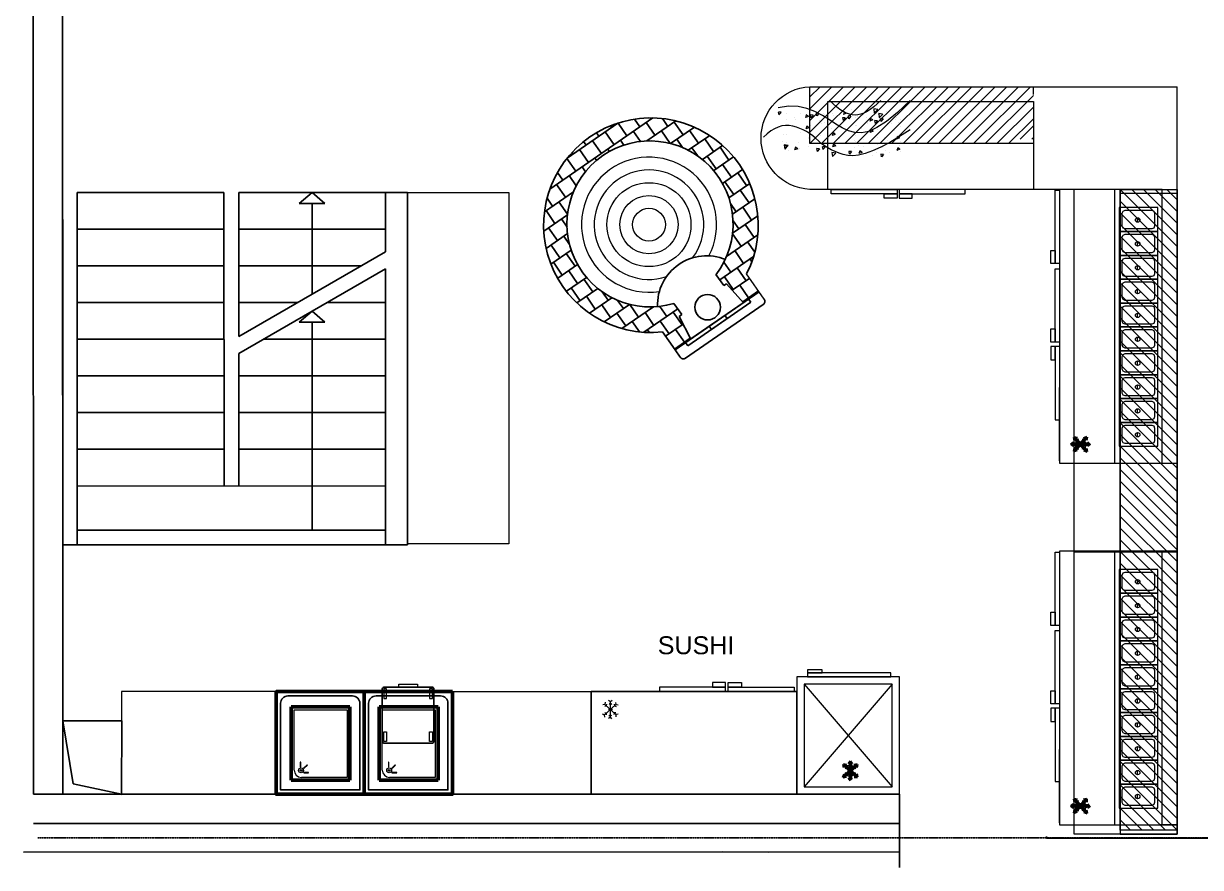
# Model space of a CAD drawing. Header units: inches. Extents: x 33469 to 138684, y -86444 to -29699.
# Drawn here: x 78645 to 79447, y -41974 to -41398 of the extents above; entities that cross this region are included whole.
import ezdxf

# ---------------------------------------------------------------- set-up
doc = ezdxf.new("R2010")
doc.units = ezdxf.units.IN
doc.header["$MEASUREMENT"] = 0
doc.linetypes.add('CENTER2', pattern=[0.7, 0.5, -0.1, 0, -0.1])
doc.linetypes.add('cta_plan_01$0$cta_plan_01$0$HIDDEN2', pattern=[4.7625, 3.175, -1.5875])
doc.layers.get('0').update_dxf_attribs({"lineweight": 9})
for name, color, linetype, lineweight in [('-DWG_ANA', 7, 'Continuous', 50), ('-DWG_DETAY1', 7, 'Continuous', 25), ('-DWG_DETAY2', 7, 'Continuous', 15), ('2d-yazı', 255, 'Continuous', 20), ('CİHAZ', 7, 'Continuous', 15), ('KAPı', 7, 'Continuous', 5), ('Layer2', 150, 'Continuous', 9), ('Layer4', 200, 'Continuous', 9), ('PLAN', 253, 'Continuous', 15)]:
    doc.layers.add(name, color=color, linetype=linetype, lineweight=lineweight)
for name, color, linetype in [('0-CSX-CXS', 14, 'CENTER2'), ('dg_tefris', 22, 'Continuous'), ('Kıtc-002 Çizgi', 7, 'Continuous'), ('±0.00 kotu planı_geometri$0$0-LNS-SLH', 12, 'Continuous'), ('±0.00 kotu planı_geometri$0$0-LNS-SLN', 6, 'Continuous'), ('±0.00 kotu planı_geometri$0$0-LNS-SPL', 13, 'Continuous'), ('±0.00 kotu planı_geometri$0$2-SPS-IBW', 5, 'Continuous'), ('±0.00 kotu planı_geometri$0$2-SPS-RCN', 2, 'Continuous'), ('±0.00 kotu planı_geometri$0$275L00f05$0$8-KBT-BEQ', 4, 'Continuous'), ('±0.00 kotu planı_geometri$0$275L00RS-B$0$8-kbt-keq', 4, 'Continuous')]:
    doc.layers.add(name, color=color, linetype=linetype)
doc.styles.add('ATALAY', font='arial.ttf')

# ---------------------------------------------------------------- blocks, each defined once
blk = doc.blocks.new('A$C636C5291')
at = {"layer": 'CİHAZ'}
for p, q in [((26.45, 16.26), (0, 16.26)), ((0, 16.26), (0, 0)), ((26.45, 16.26), (26.45, 16.26)), ((26.45, 0), (26.45, 16.26)), ((2.62, 13.64), (2.04, 12.28)), ((2.04, 12.28), (2.04, 4.08)), ((3.98, 14.22), (2.62, 13.64)), ((22.47, 14.22), (3.98, 14.22)), ((23.93, 13.64), (22.47, 14.22)), ((24.51, 12.28), (23.93, 13.64)), ((24.51, 4.08), (24.51, 12.28)), ((2.04, 4.08), (2.62, 2.62)), ((2.62, 2.62), (3.98, 2.04)), ((3.98, 2.04), (22.47, 2.04)), ((22.47, 2.04), (23.93, 2.62)), ((23.93, 2.62), (24.51, 4.08)), ((0, 0), (26.45, 0))]:
    blk.add_line(p, q, dxfattribs=at)
blk = doc.blocks.new('A$C47217463')
at = {"layer": 'CİHAZ'}
blk.add_lwpolyline([(3.01, 1.5), (0, 1.5)], dxfattribs=at)
blk.add_circle((1.5, 1.5), 1.5, dxfattribs=at)
blk = doc.blocks.new('12')
at = {"color": 5}
for p, q in [((510.23, -3054.27), (511.65, -3053.87)), ((511.65, -3053.87), (511.82, -3052.36)), ((519.24, -3060.83), (511.65, -3053.87)), ((511.71, -3060.75), (519.42, -3053.67)), ((512.89, -3055.01), (513.24, -3053.84)), ((514.44, -3052.91), (515.43, -3053.55)), ((514.6, -3051.08), (515.43, -3052.05)), ((515.43, -3052.05), (516.67, -3051.17)), ((515.43, -3052.05), (515.43, -3062.59)), ((515.43, -3053.55), (516.42, -3052.85)), ((518.03, -3053.66), (518.16, -3054.83)), ((519.24, -3052.21), (519.42, -3053.67)), ((519.42, -3053.67), (520.89, -3054.06)), ((511.71, -3060.75), (510.23, -3060.43)), ((512.75, -3059.8), (511.58, -3059.46)), ((511.96, -3062.21), (511.71, -3060.75)), ((511.72, -3055.11), (512.89, -3055.01)), ((512.86, -3060.98), (512.75, -3059.8)), ((515.43, -3060.79), (514.41, -3061.44)), ((516.39, -3061.48), (515.43, -3060.79)), ((518.16, -3059.84), (517.99, -3061.05)), ((518.16, -3054.83), (519.33, -3055.16)), ((519.31, -3059.56), (518.16, -3059.84)), ((519.01, -3062.29), (519.24, -3060.83)), ((519.24, -3060.83), (520.72, -3060.49)), ((514.19, -3063.39), (515.43, -3062.59)), ((515.43, -3062.59), (516.67, -3063.47))]:
    blk.add_line(p, q, dxfattribs=at)
blk.add_circle((515.43, -3057.34), 0.879, dxfattribs=at)
blk = doc.blocks.new('911')
at = {"layer": 'CİHAZ', "color": 152}
for p, q in [((10160.71, 3349.7), (9974.21, 3349.7)), ((9974.21, 3349.7), (9974.21, 3279.7)), ((10160.71, 3279.7), (10160.71, 3349.7)), ((9974.21, 3279.7), (10160.71, 3279.7)), ((9974.77, 3276.7), (9974.77, 3279.7)), ((10002.75, 3279.7), (10052.75, 3279.7)), ((10024.77, 3279.7), (10024.77, 3276.7)), ((10028.27, 3276.7), (10028.27, 3279.7)), ((10056.25, 3279.7), (10106.25, 3279.7)), ((10078.27, 3279.7), (10078.27, 3276.7)), ((10081.27, 3279.7), (10081.27, 3276.7)), ((10159.25, 3279.7), (10109.25, 3279.7)), ((10131.27, 3276.7), (10131.27, 3279.7)), ((10024.77, 3276.7), (9974.77, 3276.7)), ((10015.77, 3276.7), (10024.77, 3276.7)), ((10015.77, 3273.7), (10015.77, 3276.7)), ((10024.77, 3273.7), (10015.77, 3273.7)), ((10024.77, 3276.7), (10024.77, 3273.7)), ((10078.27, 3276.7), (10028.27, 3276.7)), ((10069.27, 3276.7), (10078.27, 3276.7)), ((10069.27, 3273.7), (10069.27, 3276.7)), ((10078.27, 3273.7), (10069.27, 3273.7)), ((10078.27, 3276.7), (10078.27, 3273.7)), ((10081.27, 3276.7), (10131.27, 3276.7)), ((10090.27, 3276.7), (10081.27, 3276.7)), ((10081.27, 3276.7), (10081.27, 3273.7)), ((10081.27, 3273.7), (10090.27, 3273.7)), ((10090.27, 3273.7), (10090.27, 3276.7))]:
    blk.add_line(p, q, dxfattribs=at)
blk.add_lwpolyline([(9974.21, 3317.2), (10160.71, 3317.2), (10160.71, 3349.7), (9974.21, 3349.7)], close=True, dxfattribs=at)
at = {"color": 3}
blk.add_blockref('12', (9632.36, 6351.26), dxfattribs=at)
at = {"layer": 'CİHAZ', "rotation": 270}
for p in [(9986.62, 3346.7), (10002.88, 3346.7), (10019.14, 3346.7), (10035.4, 3346.7), (10051.66, 3346.7), (10067.93, 3346.7), (10084.19, 3346.7), (10100.45, 3346.7), (10116.71, 3346.7), (10132.98, 3346.7)]:
    blk.add_blockref('A$C636C5291', p, dxfattribs=at)
at = {"layer": 'CİHAZ'}
for p in [(9993.51, 3331.4), (10009.77, 3331.4), (10026.04, 3331.4), (10042.3, 3331.4), (10058.56, 3331.4), (10074.82, 3331.4), (10091.08, 3331.4), (10107.35, 3331.4), (10123.61, 3331.4), (10139.87, 3331.4)]:
    blk.add_blockref('A$C47217463', p, dxfattribs=at)
blk = doc.blocks.new('0138')
at = {"layer": '-DWG_ANA', "color": 6, "lineweight": 50}
blk.add_lwpolyline([(8867.66, 2247.08), (8867.66, 2317.08), (8927.66, 2317.08), (8927.66, 2247.08)], close=True, dxfattribs=at)
at = {"layer": '-DWG_DETAY1', "color": 6}
blk.add_lwpolyline([(8870.66, 2255.08), (8870.66, 2314.08), (8924.66, 2314.08), (8924.66, 2255.08, -0.414214), (8919.66, 2250.08), (8875.66, 2250.08, -0.414214)], format="xyb", close=True, dxfattribs=at)
at = {"layer": 'CİHAZ', "lineweight": 50}
for p, q in [((8877.41, 2307.55), (8917.41, 2307.55)), ((8877.41, 2257.55), (8877.41, 2307.55)), ((8917.41, 2307.55), (8917.41, 2257.55)), ((8917.41, 2257.55), (8877.41, 2257.55))]:
    blk.add_line(p, q, dxfattribs=at)
at = {"layer": 'CİHAZ'}
for p, q in [((8879.41, 2305.55), (8910.41, 2305.55)), ((8879.41, 2259.55), (8879.41, 2305.55)), ((8915.41, 2300.55), (8915.41, 2259.55)), ((8915.41, 2259.55), (8879.41, 2259.55))]:
    blk.add_line(p, q, dxfattribs=at)
blk.add_arc((8910.41, 2300.55), 5, 0, 90, dxfattribs=at)
at = {"layer": 'KAPı'}
for points in [[(8905.55, 2302.5), (8905.55, 2302.19), (8908.9, 2302.19), (8908.9, 2302.5)], [(8906.39, 2297.14), (8906.61, 2296.91), (8908.98, 2299.28), (8908.75, 2299.5)], [(8911.25, 2298.52), (8910.94, 2298.52), (8910.94, 2295.17), (8911.25, 2295.17)]]:
    blk.add_lwpolyline(points, close=True, dxfattribs=at)
for radius in [1.67, 0.617]:
    blk.add_circle((8910.71, 2300.81), radius, dxfattribs=at)
blk = doc.blocks.new('2142')
at = {"layer": '-DWG_DETAY1', "color": 3}
blk.add_lwpolyline([(78059.51, -40699.31), (78092.69, -40699.31, 0.414214), (78093.69, -40698.31), (78093.69, -40662.31, 0.414214), (78092.69, -40661.31), (78059.51, -40661.31, 0.414214), (78058.51, -40662.31), (78058.51, -40698.31, 0.414214)], format="xyb", close=True, dxfattribs=at)
at = {"color": 3}
for points in [[(78059.51, -40662.31), (78061.51, -40662.31), (78061.51, -40668.9), (78059.51, -40668.9)], [(78090.74, -40662.31), (78092.74, -40662.31), (78092.74, -40668.9), (78090.74, -40668.9)], [(78059.51, -40698.31), (78061.51, -40698.31), (78061.51, -40691.71), (78059.51, -40691.71)], [(78069.68, -40699.31), (78082.52, -40699.31), (78082.52, -40701.48), (78069.68, -40701.48)], [(78090.74, -40698.31), (78092.74, -40698.31), (78092.74, -40691.71), (78090.74, -40691.71)]]:
    blk.add_lwpolyline(points, close=True, dxfattribs=at)
blk = doc.blocks.new('401')
at = {"layer": 'CİHAZ', "color": 152}
for p, q in [((10002.14, 3751.19), (10142.14, 3751.19)), ((10002.14, 3681.19), (10002.14, 3751.19)), ((10142.14, 3751.19), (10142.14, 3681.19)), ((10142.14, 3681.19), (10002.14, 3681.19))]:
    blk.add_line(p, q, dxfattribs=at)
for points in [[(10003.87, 3681.19), (10048.87, 3681.19), (10048.87, 3678.19), (10003.87, 3678.19)], [(10095.6, 3681.19), (10050.6, 3681.19), (10050.6, 3678.19), (10095.6, 3678.19)], [(10039.87, 3678.19), (10048.87, 3678.19), (10048.87, 3675.19), (10039.87, 3675.19)], [(10059.6, 3678.19), (10050.6, 3678.19), (10050.6, 3675.19), (10059.6, 3675.19)]]:
    blk.add_lwpolyline(points, close=True, dxfattribs=at)
blk = doc.blocks.new('201')
at = {"color": 5}
for p, q in [((5546.45, 3449.03), (5547.88, 3449.42)), ((5547.88, 3449.42), (5548.04, 3450.93)), ((5555.46, 3442.46), (5547.88, 3449.42)), ((5547.93, 3442.54), (5555.64, 3449.62)), ((5547.94, 3448.18), (5549.11, 3448.28)), ((5549.11, 3448.28), (5549.46, 3449.45)), ((5550.66, 3450.38), (5551.65, 3449.74)), ((5550.82, 3452.21), (5551.65, 3451.24)), ((5551.65, 3451.24), (5552.89, 3452.12)), ((5551.65, 3451.24), (5551.65, 3440.7)), ((5551.65, 3449.74), (5552.65, 3450.44)), ((5554.26, 3449.63), (5554.38, 3448.46)), ((5554.38, 3448.46), (5555.55, 3448.13)), ((5555.46, 3451.08), (5555.64, 3449.62)), ((5555.64, 3449.62), (5557.11, 3449.23)), ((5547.94, 3442.54), (5546.45, 3442.86)), ((5548.97, 3443.49), (5547.81, 3443.83)), ((5548.18, 3441.08), (5547.94, 3442.54)), ((5549.09, 3442.32), (5548.97, 3443.49)), ((5550.41, 3439.9), (5551.65, 3440.7)), ((5551.65, 3442.5), (5550.63, 3441.85)), ((5552.61, 3441.81), (5551.65, 3442.5)), ((5551.65, 3440.7), (5552.89, 3439.82)), ((5554.38, 3443.45), (5554.21, 3442.24)), ((5555.53, 3443.73), (5554.38, 3443.45)), ((5555.23, 3441), (5555.46, 3442.46)), ((5555.46, 3442.46), (5556.94, 3442.8))]:
    blk.add_line(p, q, dxfattribs=at)
blk.add_circle((5551.65, 3445.95), 0.879, dxfattribs=at)
at = {"layer": '-DWG_ANA', "color": 0}
blk.add_blockref('401', (-4577.4, -247.52), dxfattribs=at)
blk = doc.blocks.new('j3')
at = {"linetype": 'Continuous'}
blk.add_line((3051.95, 1722.29), (3037.8, 1737.81), dxfattribs=at)
at = {"color": 1, "linetype": 'Continuous'}
for radius in [28.61, 19.91, 11.2]:
    blk.add_circle((2967.39, 1762.1), radius, dxfattribs=at)
for radius, start, end in [(46.02, 340.17594, 286.53373), (37.31, 330.35966, 296.35)]:
    blk.add_arc((2967.39, 1762.1), radius, start, end, dxfattribs=at)
at = {"layer": 'Kıtc-002 Çizgi'}
for p, q in [((2897.25, 1777.11), (2960.22, 1834.5)), ((2906.07, 1799.51), (2937.11, 1827.79)), ((2944.42, 1820.09), (2937.32, 1827.89)), ((2952.26, 1827.24), (2947.95, 1831.97)), ((2963.33, 1822.97), (2956.18, 1830.81)), ((2958.35, 1818.43), (2976.12, 1834.62)), ((2960.11, 1834.39), (2960.03, 1834.47)), ((2971.18, 1830.12), (2966.76, 1834.97)), ((2974.6, 1818.88), (2989.11, 1832.11)), ((2982.25, 1825.85), (2975.1, 1833.69)), ((2993.31, 1821.58), (2986.17, 1829.42)), ((2987.13, 1815.94), (3000.23, 1827.88)), ((2936.57, 1812.94), (2929.43, 1820.79)), ((2933.35, 1824.36), (2932.45, 1825.34)), ((2953.97, 1817.49), (2948.34, 1823.67)), ((2974.19, 1818.93), (2967.25, 1826.54)), ((2982.87, 1817.28), (2978.32, 1822.27)), ((3004.38, 1817.31), (2997.24, 1825.15)), ((2997.47, 1811), (3009.89, 1822.33)), ((3015.45, 1813.04), (3008.31, 1820.88)), ((2917.66, 1810.07), (2915.72, 1812.2)), ((2928.73, 1805.8), (2921.58, 1813.64)), ((2925.51, 1817.21), (2923.56, 1819.35)), ((2943.22, 1813.53), (2940.5, 1816.52)), ((2960.05, 1818.7), (2959.41, 1819.4)), ((2994, 1812.95), (2989.39, 1818)), ((3007.61, 1805.89), (3000.46, 1813.73)), ((3006.11, 1804.53), (3018.31, 1815.64)), ((2909.82, 1802.92), (2908.93, 1803.9)), ((2920.89, 1798.65), (2913.74, 1806.49)), ((2934, 1807.89), (2932.65, 1809.37)), ((3018.68, 1801.62), (3011.53, 1809.46)), ((3013.26, 1796.68), (3025.57, 1807.9)), ((3029.75, 1797.35), (3022.6, 1805.19)), ((2913.04, 1791.5), (2905.94, 1799.29)), ((2926.16, 1800.74), (2924.81, 1802.22)), ((3021.91, 1790.2), (3014.76, 1798.05)), ((3018.89, 1787.46), (3031.69, 1799.12)), ((2905.2, 1784.35), (2900.9, 1789.08)), ((2914.76, 1781.74), (2909.12, 1787.93)), ((2919.69, 1792.09), (2916.97, 1795.08)), ((3022.84, 1776.7), (3036.58, 1789.21)), ((3032.97, 1785.93), (3025.83, 1793.78)), ((2908.43, 1772.94), (2901.28, 1780.78)), ((3025.13, 1778.79), (3020.48, 1783.89)), ((3036.2, 1774.52), (3029.05, 1782.36)), ((2895.65, 1761.3), (2913.42, 1777.49)), ((2897.36, 1777.21), (2897.29, 1777.28)), ((2912.99, 1775.8), (2912.35, 1776.51)), ((3028.36, 1767.37), (3023.76, 1772.41)), ((3024.59, 1763.94), (3040.07, 1778.04)), ((2900.58, 1765.79), (2896.17, 1770.63)), ((2911.46, 1761.73), (2904.5, 1769.36)), ((3022.6, 1747.77), (3041.8, 1765.26)), ((3039.43, 1763.1), (3032.28, 1770.94)), ((2903.81, 1754.37), (2896.66, 1762.21)), ((2896.96, 1748.13), (2911.47, 1761.35)), ((2912.3, 1752.93), (2907.73, 1757.94)), ((3031.58, 1755.95), (3024.6, 1763.62)), ((3041.35, 1753.11), (3035.5, 1759.52)), ((2907.03, 1742.95), (2899.89, 1750.8)), ((2900.14, 1736.67), (2913.23, 1748.6)), ((3020.23, 1731.25), (3040.92, 1750.1)), ((3023.74, 1748.8), (3023.06, 1749.55)), ((3034.81, 1744.53), (3027.66, 1752.38)), ((3040.23, 1746.46), (3038.73, 1748.11)), ((2915.6, 1741.44), (2910.96, 1746.53)), ((3026.97, 1737.39), (3021.29, 1743.61)), ((3038.03, 1733.12), (3030.89, 1740.96)), ((2910.26, 1731.54), (2903.11, 1739.38)), ((2904.77, 1726.53), (2917.19, 1737.85)), ((2921.33, 1727.27), (2914.18, 1735.11)), ((3017.15, 1734.63), (3023.39, 1727.78)), ((3030.19, 1725.97), (3023.04, 1733.81)), ((3029.54, 1725.37), (3040.25, 1735.13)), ((2913.49, 1720.12), (2906.34, 1727.96)), ((2910.64, 1717.53), (2922.84, 1728.64)), ((2924.56, 1715.85), (2917.41, 1723.69)), ((3047.85, 1726.79), (2996.38, 1679.89)), ((3023.39, 1727.78), (3025, 1729.24)), ((3025, 1729.24), (3038.2, 1717.99)), ((3041.26, 1721.7), (3034.11, 1729.54)), ((3037.68, 1718.44), (3047.39, 1727.29)), ((3045.64, 1724.77), (3045.18, 1725.27)), ((2917.68, 1709.58), (2929.99, 1720.8)), ((2935.63, 1711.58), (2928.48, 1719.42)), ((2927.78, 1704.43), (2920.63, 1712.27)), ((2925.86, 1702.68), (2938.65, 1714.34)), ((2938.85, 1700.16), (2931.7, 1708)), ((2935.27, 1696.89), (2949, 1709.41)), ((2946.69, 1707.31), (2942.01, 1712.45)), ((2957.76, 1703.04), (2953.15, 1708.1)), ((2973.81, 1688.94), (2994.5, 1707.8)), ((2987.75, 1701.65), (2982.07, 1707.88)), ((2991.42, 1711.17), (2997.66, 1704.33)), ((2949.92, 1695.89), (2942.77, 1703.73)), ((2946.07, 1692.38), (2961.55, 1706.49)), ((2958.63, 1689.47), (2977.83, 1706.97)), ((2968.83, 1698.77), (2961.83, 1706.45)), ((2979.9, 1694.5), (2972.76, 1702.34)), ((2976.68, 1705.92), (2975.99, 1706.67)), ((2998.82, 1697.38), (2991.67, 1705.22)), ((2997.66, 1704.33), (2996.05, 1702.86)), ((2996.05, 1702.86), (3006.03, 1688.68)), ((2960.99, 1691.62), (2953.84, 1699.47)), ((2970.74, 1688.8), (2964.91, 1695.2)), ((2990.97, 1690.23), (2983.83, 1698.07)), ((2988.78, 1688.23), (2999.48, 1697.98)), ((3002.04, 1685.96), (2994.89, 1693.8)), ((2977.47, 1689.29), (2975.98, 1690.93)), ((2986.33, 1690.91), (2996.38, 1679.89)), ((2995.93, 1680.39), (3005.64, 1689.24)), ((2998.57, 1681.89), (2998.12, 1682.39))]:
    blk.add_line(p, q, dxfattribs=at)
at = {"layer": 'Kıtc-002 Çizgi', "color": 4}
for p, q in [((3041.41, 1720.93), (3002.81, 1685.75)), ((3051.78, 1718.6), (3004.17, 1675.21)), ((3004.57, 1683.82), (3043.17, 1719)), ((3043.17, 1719), (3041.41, 1720.93)), ((3026.94, 1707.74), (3017.29, 1698.94)), ((3028.7, 1705.8), (3026.94, 1707.74)), ((3019.05, 1697.01), (3028.7, 1705.8)), ((3017.29, 1698.94), (3019.05, 1697.01)), ((3002.81, 1685.75), (3004.57, 1683.82)), ((3000.48, 1675.38), (2996.38, 1679.89))]:
    blk.add_line(p, q, dxfattribs=at)
at = {"layer": 'Kıtc-002 Çizgi'}
blk.add_circle((3014.49, 1711.7), 8.7, dxfattribs=at)
for centre, radius, start, end in [((2968.76, 1761.88), 73.11, 340.77898, 283.9052), ((2968.03, 1762.69), 56.58, 330.26231, 294.42188), ((3013.62, 1713.13), 33.49, 75.05245, 189.63174)]:
    blk.add_arc(centre, radius, start, end, dxfattribs=at)
at = {"layer": 'Kıtc-002 Çizgi', "color": 4}
for centre, start, end in [((3050.02, 1720.53), 312.34209, 42.34209), ((3002.41, 1677.14), 222.34209, 312.34209)]:
    blk.add_arc(centre, 2.61, start, end, dxfattribs=at)
blk = doc.blocks.new('880')
at = {"layer": 'CİHAZ', "color": 152, "linetype": 'Continuous'}
for p, q in [((10286.03, 3671.33), (10226.03, 3741.33)), ((10226.03, 3671.33), (10286.03, 3741.33))]:
    blk.add_line(p, q, dxfattribs=at)
for points in [[(10291.03, 3746.33), (10221.03, 3746.33), (10221.03, 3666.33), (10291.03, 3666.33)], [(10286.03, 3741.33), (10226.03, 3741.33), (10226.03, 3671.33), (10286.03, 3671.33)], [(10227.05, 3666.33), (10227.05, 3663.71), (10283.65, 3663.71), (10283.65, 3666.33)], [(10273.81, 3663.71), (10273.81, 3661.58), (10283.65, 3661.58), (10283.65, 3663.71)]]:
    blk.add_lwpolyline(points, close=True, dxfattribs=at)
at = {"color": 3}
blk.add_blockref('12', (9739.09, 6787.73), dxfattribs=at)
blk = doc.blocks.new('T_MC')
at = {"layer": '-DWG_DETAY2', "color": 0, "linetype": 'Continuous'}
for points in [[(5, 25), (12.23, 29.65), (18.91, 33.59), (25.04, 36.84), (30.62, 39.38), (35.66, 41.21), (40.16, 42.34), (44.1, 42.77), (47.5, 42.5), (50.55, 41.8), (53.44, 40.94), (56.17, 39.92), (58.75, 38.75), (61.17, 37.42), (63.44, 35.94), (65.55, 34.3), (67.5, 32.5), (69.41, 30.7), (71.41, 29.06), (73.48, 27.58), (75.62, 26.25), (77.85, 25.08), (80.16, 24.06), (82.54, 23.2), (85, 22.5), (87.5, 22.07), (90, 22.03), (92.5, 22.38), (95, 23.12), (97.5, 24.26), (100, 25.78), (102.5, 27.7), (105, 30)], [(5, 5), (13.7, 13.24), (21.19, 19.36), (27.65, 23.57), (33.28, 26.09), (38.26, 27.16), (42.79, 26.97), (47.06, 25.76), (51.25, 23.75), (55.54, 21.16), (60.02, 18.26), (64.76, 15.33), (69.84, 12.66), (75.33, 10.51), (81.31, 9.16), (87.84, 8.9), (95, 10)], [(25, 5), (27.46, 7.34), (29.84, 9.38), (32.15, 11.09), (34.38, 12.5), (36.52, 13.59), (38.59, 14.38), (40.59, 14.84), (42.5, 15), (44.41, 14.84), (46.41, 14.38), (48.48, 13.59), (50.62, 12.5), (52.85, 11.09), (55.16, 9.38), (57.54, 7.34), (60, 5)], [(0, 0), (0, 0)]]:
    blk.add_lwpolyline(points, dxfattribs=at)
blk = doc.blocks.new('J10')
at = {"layer": 'KAPı'}
for p, q in [((9062.67, 2645.8), (9062.67, 2645.8)), ((9070.3, 2646.81), (9070.3, 2646.81)), ((9074.2, 2647.79), (9075.67, 2649.54)), ((9074.23, 2647.77), (9076.06, 2647.61)), ((9076.14, 2647.63), (9075.79, 2649.54)), ((9079.05, 2646.29), (9079.05, 2646.29)), ((9081.85, 2648.33), (9081.85, 2648.33)), ((9088.93, 2646.39), (9091.07, 2647.21)), ((9088.97, 2646.36), (9090.48, 2645.34)), ((9090.49, 2645.34), (9091.11, 2647.18)), ((9090.88, 2648.04), (9090.88, 2648.04)), ((9094.45, 2648.25), (9094.45, 2648.25)), ((9096.06, 2645.87), (9097.53, 2647.62)), ((9096.1, 2645.86), (9097.92, 2645.7)), ((9098, 2645.72), (9097.65, 2647.63)), ((9106.67, 2646.85), (9109.05, 2649.32)), ((9106.69, 2646.83), (9109.4, 2646.41)), ((9109.39, 2646.4), (9109.05, 2649.3)), ((9117.92, 2643.96), (9119.39, 2645.71)), ((9119.87, 2643.81), (9119.51, 2645.72)), ((9062.8, 2638.67), (9062.8, 2638.67)), ((9063.06, 2644.32), (9065.2, 2645.14)), ((9063.1, 2644.29), (9064.61, 2643.27)), ((9063.21, 2641.76), (9063.21, 2641.76)), ((9063.4, 2644.15), (9063.4, 2644.15)), ((9064.62, 2643.27), (9065.24, 2645.11)), ((9069.87, 2639.55), (9069.87, 2639.55)), ((9071.66, 2638.24), (9071.66, 2638.24)), ((9073.1, 2644.99), (9073.1, 2644.99)), ((9074.76, 2643.28), (9074.76, 2643.28)), ((9075.01, 2642.44), (9075.01, 2642.44)), ((9078.63, 2640.96), (9078.63, 2640.96)), ((9087.65, 2642.6), (9087.65, 2642.6)), ((9087.93, 2637.55), (9087.93, 2637.55)), ((9091.28, 2641.75), (9091.28, 2641.75)), ((9093.08, 2638.84), (9093.08, 2638.84)), ((9094.08, 2638.1), (9094.08, 2638.1)), ((9094.28, 2643.1), (9094.28, 2643.1)), ((9100.71, 2639.84), (9100.71, 2639.84)), ((9106.87, 2641.88), (9109, 2642.7)), ((9106.9, 2641.85), (9108.42, 2640.83)), ((9107.55, 2641.07), (9107.55, 2641.07)), ((9108.43, 2640.83), (9109.05, 2642.67)), ((9109.91, 2640.38), (9109.91, 2640.38)), ((9112.25, 2641.36), (9112.25, 2641.36)), ((9114.07, 2642.74), (9115.54, 2644.5)), ((9114.11, 2642.73), (9115.93, 2642.57)), ((9116.02, 2642.59), (9115.66, 2644.5)), ((9117.96, 2643.95), (9119.78, 2643.79)), ((9123.82, 2640.38), (9123.82, 2640.38)), ((9124.41, 2638.85), (9124.41, 2638.85)), ((9125.56, 2642.53), (9125.56, 2642.53)), ((9131.5, 2643.9), (9131.5, 2643.9)), ((9132.04, 2639.85), (9132.04, 2639.85)), ((9132.74, 2643.95), (9134.87, 2644.77)), ((9132.77, 2643.92), (9134.29, 2642.9)), ((9134.3, 2642.9), (9134.92, 2644.74)), ((9139.13, 2644.9), (9139.13, 2644.9)), ((9139.2, 2641.8), (9141.58, 2644.28)), ((9139.22, 2641.78), (9141.93, 2641.36)), ((9139.79, 2642.05), (9141.26, 2643.8)), ((9139.82, 2642.04), (9141.64, 2641.88)), ((9140.09, 2639.69), (9140.09, 2639.69)), ((9140.95, 2644.48), (9140.95, 2644.48)), ((9141.73, 2641.89), (9141.38, 2643.81)), ((9141.92, 2641.36), (9141.58, 2644.25)), ((9142.95, 2639), (9142.95, 2639)), ((9062.29, 2634.78), (9062.29, 2634.78)), ((9063.03, 2634), (9063.03, 2634)), ((9063.32, 2636.56), (9065.46, 2637.38)), ((9063.36, 2636.53), (9064.87, 2635.51)), ((9064.88, 2635.51), (9065.5, 2637.35)), ((9066.74, 2631.26), (9066.74, 2631.26)), ((9073.83, 2636.3), (9073.83, 2636.3)), ((9078.26, 2630.81), (9078.26, 2630.81)), ((9078.68, 2636.15), (9078.68, 2636.15)), ((9081.26, 2632.05), (9083.39, 2632.87)), ((9081.29, 2632.02), (9082.81, 2631)), ((9082.82, 2631), (9083.44, 2632.84)), ((9085.99, 2633.79), (9085.99, 2633.79)), ((9089.62, 2629.85), (9089.62, 2629.85)), ((9093.62, 2634.79), (9093.62, 2634.79)), ((9093.91, 2632.96), (9093.91, 2632.96)), ((9099.29, 2631.93), (9099.29, 2631.93)), ((9104.2, 2636.86), (9104.2, 2636.86)), ((9105.16, 2636.31), (9105.16, 2636.31)), ((9107.13, 2634.12), (9109.26, 2634.94)), ((9107.16, 2634.09), (9108.68, 2633.07)), ((9107.39, 2632.9), (9107.39, 2632.9)), ((9108.69, 2633.07), (9109.31, 2634.91)), ((9109.31, 2634.91), (9109.31, 2634.91)), ((9109.54, 2630.24), (9109.54, 2630.24)), ((9117.06, 2634.98), (9117.06, 2634.98)), ((9120.47, 2636.18), (9120.47, 2636.18)), ((9123.48, 2631.88), (9123.48, 2631.88)), ((9125.06, 2629.61), (9127.19, 2630.43)), ((9125.09, 2629.58), (9126.61, 2628.56)), ((9125.14, 2637.19), (9125.14, 2637.19)), ((9125.17, 2635.95), (9125.17, 2635.95)), ((9125.18, 2632.38), (9125.18, 2632.38)), ((9126.62, 2628.55), (9127.24, 2630.4)), ((9131.11, 2632.88), (9131.11, 2632.88)), ((9140.58, 2634.33), (9140.58, 2634.33)), ((9142.66, 2634.4), (9142.66, 2634.4)), ((9062.43, 2628.53), (9062.43, 2628.53)), ((9062.66, 2623.85), (9062.66, 2623.85)), ((9063.74, 2625.83), (9063.74, 2625.83)), ((9065.73, 2622.66), (9065.73, 2622.66)), ((9065.81, 2624.28), (9065.81, 2624.28)), ((9069.07, 2626.87), (9069.07, 2626.87)), ((9071.84, 2626.8), (9071.84, 2626.8)), ((9074.58, 2623.64), (9076.05, 2625.39)), ((9074.61, 2623.63), (9076.44, 2623.47)), ((9074.86, 2620.29), (9077.24, 2622.77)), ((9075.5, 2622.77), (9075.5, 2622.77)), ((9076.52, 2623.49), (9076.17, 2625.4)), ((9077.58, 2619.85), (9077.24, 2622.74)), ((9077.97, 2621.77), (9077.97, 2621.77)), ((9078.31, 2626), (9078.31, 2626)), ((9078.43, 2624.86), (9079.9, 2626.61)), ((9078.46, 2624.85), (9080.29, 2624.69)), ((9080.37, 2624.71), (9080.02, 2626.62)), ((9081.51, 2628.88), (9081.51, 2628.88)), ((9081.52, 2624.29), (9083.65, 2625.11)), ((9081.55, 2624.26), (9083.07, 2623.24)), ((9082, 2621.98), (9082, 2621.98)), ((9083.08, 2623.24), (9083.7, 2625.08)), ((9085.06, 2626.82), (9085.06, 2626.82)), ((9085.34, 2626.18), (9085.34, 2626.18)), ((9085.6, 2622.77), (9085.6, 2622.77)), ((9091.77, 2622.09), (9091.77, 2622.09)), ((9092.69, 2627.82), (9092.69, 2627.82)), ((9093.54, 2622.81), (9093.54, 2622.81)), ((9093.7, 2627.95), (9093.7, 2627.95)), ((9096.44, 2621.73), (9097.91, 2623.48)), ((9096.48, 2621.72), (9098.3, 2621.56)), ((9096.92, 2623.16), (9096.92, 2623.16)), ((9097.14, 2624.29), (9097.14, 2624.29)), ((9098.38, 2621.58), (9098.03, 2623.49)), ((9100.29, 2622.95), (9101.76, 2624.7)), ((9100.33, 2622.93), (9102.15, 2622.77)), ((9101.62, 2625.49), (9101.62, 2625.49)), ((9102.23, 2622.79), (9101.88, 2624.7)), ((9104.23, 2629.34), (9104.23, 2629.34)), ((9108.04, 2621.4), (9108.04, 2621.4)), ((9108.94, 2624.76), (9108.94, 2624.76)), ((9114.7, 2626.21), (9114.7, 2626.21)), ((9116.39, 2626.83), (9116.39, 2626.83)), ((9117.89, 2624.8), (9117.89, 2624.8)), ((9118.3, 2619.82), (9119.77, 2621.57)), ((9120.25, 2619.67), (9119.89, 2621.58)), ((9122.15, 2621.03), (9123.62, 2622.78)), ((9124.1, 2620.88), (9123.74, 2622.79)), ((9124.02, 2627.83), (9124.02, 2627.83)), ((9124.77, 2627.05), (9124.77, 2627.05)), ((9124.81, 2622.24), (9124.81, 2622.24)), ((9125.32, 2621.85), (9127.46, 2622.67)), ((9125.35, 2621.82), (9126.87, 2620.8)), ((9126.88, 2620.8), (9127.5, 2622.64)), ((9132.47, 2629.26), (9132.47, 2629.26)), ((9134.16, 2624.12), (9134.16, 2624.12)), ((9134.64, 2622.38), (9134.64, 2622.38)), ((9140.21, 2624.19), (9140.21, 2624.19)), ((9061.37, 2617.06), (9061.37, 2617.06)), ((9062.06, 2618.38), (9062.06, 2618.38)), ((9072.15, 2618.57), (9072.15, 2618.57)), ((9074.88, 2620.27), (9077.59, 2619.85)), ((9077.89, 2620.66), (9077.89, 2620.66)), ((9078.19, 2617.16), (9080.56, 2619.63)), ((9078.2, 2617.14), (9080.91, 2616.72)), ((9079.15, 2620.11), (9079.15, 2620.11)), ((9080.9, 2616.71), (9080.56, 2619.61)), ((9093.33, 2617.81), (9093.33, 2617.81)), ((9096.22, 2617.32), (9096.22, 2617.32)), ((9098.27, 2621.29), (9098.27, 2621.29)), ((9099.45, 2619.78), (9101.58, 2620.6)), ((9099.48, 2619.75), (9101, 2618.73)), ((9101.01, 2618.72), (9101.63, 2620.57)), ((9109.16, 2620.09), (9109.16, 2620.09)), ((9114.54, 2620.6), (9114.54, 2620.6)), ((9115.47, 2619.85), (9115.47, 2619.85)), ((9118.34, 2619.81), (9120.16, 2619.65)), ((9122.19, 2621.02), (9124.01, 2620.86)), ((9123.1, 2620.86), (9123.1, 2620.86)), ((9124.31, 2620.71), (9124.31, 2620.71)), ((9130.81, 2619.91), (9130.81, 2619.91)), ((9140.58, 2620.02), (9140.58, 2620.02)), ((9144.02, 2619.12), (9145.49, 2620.87)), ((9144.05, 2619.11), (9145.87, 2618.95)), ((9144.11, 2618.59), (9144.11, 2618.59)), ((9145.96, 2618.97), (9145.61, 2620.88))]:
    blk.add_line(p, q, dxfattribs=at)
at = {"layer": 'PLAN', "color": 0, "linetype": 'Continuous'}
blk.add_blockref('T_MC', (9051.12, 2605.99), dxfattribs=at)
blk = doc.blocks.new('403')
at = {"layer": 'CİHAZ', "color": 152}
for points in [[(9801.47, 3647.78), (9941.47, 3647.78), (9941.47, 3587.78), (9801.47, 3587.78)], [(9803.78, 3587.78), (9848.78, 3587.78), (9848.78, 3584.78), (9803.78, 3584.78)], [(9839.78, 3584.78), (9848.78, 3584.78), (9848.78, 3581.78), (9839.78, 3581.78)], [(9894.95, 3587.78), (9849.95, 3587.78), (9849.95, 3584.78), (9894.95, 3584.78)], [(9858.95, 3584.78), (9849.95, 3584.78), (9849.95, 3581.78), (9858.95, 3581.78)]]:
    blk.add_lwpolyline(points, close=True, dxfattribs=at)

msp = doc.modelspace()

# ---------------------------------------------------------------- hatches: boundary and pattern name
at = {"layer": '2d-yazı', "linetype": 'ByBlock', "ltscale": 3}
h = msp.add_hatch(dxfattribs=at)
h.set_pattern_fill('ANSI31', color=4, scale=45, angle=-90, style=0)
h.set_pattern_definition([(315, (121266.021, 37951.376), (3.97747564, 3.97747564), [])])
h.paths.add_polyline_path([(79392.019, -41948.182), (79430.817, -41948.182), (79430.817, -41511.473), (79392.019, -41511.473)])

# ---------------------------------------------------------------- linework, layer by layer
at = {"layer": '0-CSX-CXS', "color": 1, "lineweight": -3}
msp.add_line((80330.789, -41953.145, 0), (78654.778, -41953.374, 0), dxfattribs=at)
at = {"layer": '2d-yazı', "color": 32, "linetype": 'cta_plan_01$0$cta_plan_01$0$HIDDEN2', "ltscale": 3}
for p, q in [((79180.715, -41441.465, 0), (79332.975, -41441.467, 0)), ((79430.815, -41511.473, 0), (79430.809, -41944.473, 0))]:
    msp.add_line(p, q, dxfattribs=at)
at = {"layer": '2d-yazı', "color": 4, "linetype": 'Continuous', "ltscale": 3}
for p, q in [((79180.715, -41448.464, 0), (79187.714, -41441.465, 0)), ((79180.715, -41456.419, 0), (79195.669, -41441.465, 0)), ((79180.715, -41464.374, 0), (79203.624, -41441.465, 0)), ((79180.715, -41472.329, 0), (79211.579, -41441.465, 0)), ((79180.735, -41480.264, 0), (79219.534, -41441.465, 0)), ((79188.69, -41480.264, 0), (79227.489, -41441.465, 0)), ((79196.645, -41480.264, 0), (79235.444, -41441.465, 0)), ((79204.6, -41480.264, 0), (79243.399, -41441.465, 0)), ((79212.555, -41480.264, 0), (79251.354, -41441.465, 0)), ((79220.51, -41480.264, 0), (79259.309, -41441.465, 0)), ((79228.465, -41480.264, 0), (79267.263, -41441.465, 0)), ((79236.42, -41480.264, 0), (79275.218, -41441.465, 0)), ((79244.375, -41480.264, 0), (79283.173, -41441.465, 0)), ((79252.33, -41480.264, 0), (79291.128, -41441.465, 0)), ((79260.285, -41480.264, 0), (79299.083, -41441.465, 0)), ((79268.24, -41480.264, 0), (79307.038, -41441.465, 0)), ((79276.195, -41480.264, 0), (79314.993, -41441.465, 0)), ((79284.149, -41480.264, 0), (79322.948, -41441.465, 0)), ((79292.104, -41480.264, 0), (79330.903, -41441.465, 0)), ((79300.059, -41480.264, 0), (79332.975, -41447.348, 0)), ((79308.014, -41480.264, 0), (79332.975, -41455.303, 0)), ((79315.969, -41480.264, 0), (79332.975, -41463.258, 0)), ((79323.924, -41477.264, 0), (79332.975, -41468.213, 0)), ((79331.879, -41477.264, 0), (79332.975, -41476.168, 0))]:
    msp.add_line(p, q, dxfattribs=at)
at = {"layer": '2d-yazı', "color": 32, "linetype": 'ByBlock', "ltscale": 3}
for p, q in [((78964.883, -41923.539, 0.288), (78972.883, -41923.539, 0.288)), ((79355.809, -41944.473, 0), (79430.809, -41944.473, 0)), ((79430.809, -41944.473, 0), (79418.811, -41944.473, 0))]:
    msp.add_line(p, q, dxfattribs=at)
at = {"layer": '2d-yazı', "linetype": 'ByBlock', "ltscale": 3, "elevation": 0}
for points in [[(79332.975, -41480.264), (79180.715, -41480.264), (79180.715, -41441.465), (79332.975, -41441.465)], [(79430.817, -41511.473), (79430.817, -41514.128), (79392.019, -41514.128), (79392.019, -41511.473)]]:
    msp.add_lwpolyline(points, dxfattribs=at)
msp.add_lwpolyline([(79430.817, -41511.473), (79430.817, -41948.182), (79392.019, -41948.182), (79392.019, -41511.473)], close=True, dxfattribs=at)
at = {"layer": '2d-yazı', "color": 6, "linetype": 'ByBlock', "ltscale": 3, "elevation": 0}
for points in [[(79360.809, -41758.534), (79360.809, -41697.973), (79430.804, -41697.973), (79430.804, -41758.534)], [(78711.95, -41923.697), (78817.203, -41923.631), (78817.203, -41853.631), (78711.95, -41853.697)], [(79031.809, -41923.542), (78937.203, -41923.542), (78937.203, -41853.606), (79031.809, -41853.606)]]:
    msp.add_lwpolyline(points, close=True, dxfattribs=at)
at = {"layer": 'CİHAZ', "color": 152}
for p, q in [((79430.815, -41511.473, 0), (79430.815, -41608.418, 0)), ((79430.809, -41757.973, 0), (79370.809, -41757.973, 0))]:
    msp.add_line(p, q, dxfattribs=at)
at = {"layer": 'dg_tefris'}
for p, q in [((79341.811, -41953.503, 0), (79341.811, -41952.455, 0)), ((79861.811, -41953.503, 0), (79341.811, -41953.503, 0))]:
    msp.add_line(p, q, dxfattribs=at)
at = {"layer": 'Layer2', "linetype": 'ByBlock', "ltscale": 3, "elevation": 0}
msp.add_lwpolyline([(79392.019, -41511.473), (79392.019, -41950.837), (79430.817, -41950.837), (79430.817, -41511.473)], dxfattribs=at)
at = {"layer": 'Layer4', "linetype": 'ByBlock', "ltscale": 3}
for p, q in [((79332.975, -41446.83, 0), (79332.975, -41441.465, 0)), ((79332.975, -41441.465, 0), (79430.815, -41441.465, 0)), ((79430.815, -41511.473, 0), (79430.815, -41441.465, 0)), ((79350.796, -41511.473, 0), (79312, -41511.473, 0)), ((78937.203, -41923.631, 0), (78937.203, -41853.631, 0)), ((79430.817, -41950.837, 0), (79360.809, -41950.837, 0))]:
    msp.add_line(p, q, dxfattribs=at)
at = {"layer": 'Layer4', "linetype": 'ByBlock', "ltscale": 3, "elevation": 0}
msp.add_lwpolyline([(79332.975, -41511.473), (79180.715, -41511.473, -0.9488938), (79180.715, -41441.465), (79332.975, -41441.465)], format="xyb", dxfattribs=at)
msp.add_lwpolyline([(78906.669, -41513.544), (78975.598, -41513.544), (78975.598, -41752.948), (78906.669, -41752.948)], close=True, dxfattribs=at)
for points in [[(79360.809, -41950.837), (79360.809, -41511.473)], [(79430.817, -41511.473), (79430.817, -41950.837)], [(78937.203, -41853.631), (78711.95, -41853.697), (78711.95, -41923.697), (78937.203, -41923.631)], [(79031.809, -41923.574), (79171.809, -41923.574), (79171.809, -41853.574), (79031.809, -41853.574)]]:
    msp.add_lwpolyline(points, dxfattribs=at)
at = {"layer": '±0.00 kotu planı_geometri$0$0-LNS-SLH', "extrusion": (-2.80486e-06, 0.000193304, 1)}
for p, q in [((78672.001, -41873.484, -0.01), (78671.803, -41923.483, -0.001)), ((78678.987, -41916.414, -0.002), (78672.001, -41873.484, -0.01)), ((78711.916, -41923.63, -0.001), (78678.987, -41916.414, -0.002)), ((78671.803, -41923.483, -0.001), (78711.916, -41923.63, -0.001))]:
    msp.add_line(p, q, dxfattribs=at)
at = {"layer": '±0.00 kotu planı_geometri$0$0-LNS-SLN', "ltscale": 100}
for p, q in [((78671.757, -41343.565, 0), (78671.787, -41683.564, 0)), ((78781.669, -41513.555, 0), (78681.669, -41513.564, 0)), ((78681.669, -41513.564, 0), (78681.689, -41753.564, 0)), ((78781.669, -41513.555, 0), (78781.686, -41713.555, 0)), ((78891.669, -41513.546, 0), (78906.669, -41513.544, 0)), ((78906.689, -41753.544, 0), (78906.669, -41513.544, 0)), ((78781.671, -41538.555, 0), (78681.671, -41538.564, 0)), ((78781.673, -41563.555, 0), (78681.673, -41563.564, 0)), ((78791.678, -41623.195, 0), (78891.673, -41565.452, 0)), ((78891.689, -41753.546, 0), (78891.673, -41565.452, 0)), ((78781.675, -41588.555, 0), (78681.675, -41588.564, 0)), ((78891.675, -41588.546, 0), (78851.675, -41588.549, 0)), ((78832.926, -41601.824, 0), (78841.676, -41594.323, 0)), ((78841.676, -41594.323, 0), (78850.426, -41601.823, 0)), ((78850.426, -41601.823, 0), (78832.926, -41601.824, 0)), ((78841.688, -41743.55, 0), (78841.676, -41601.823, 0)), ((78781.677, -41613.555, 0), (78681.677, -41613.564, 0)), ((78891.677, -41613.546, 0), (78808.376, -41613.553, 0)), ((78791.686, -41713.554, 0), (78791.678, -41623.195, 0)), ((78781.679, -41638.555, 0), (78681.679, -41638.564, 0)), ((78891.679, -41638.546, 0), (78791.679, -41638.554, 0)), ((78781.681, -41663.555, 0), (78681.681, -41663.564, 0)), ((78891.681, -41663.546, 0), (78791.681, -41663.554, 0)), ((78781.684, -41688.555, 0), (78681.684, -41688.564, 0)), ((78891.684, -41688.546, 0), (78791.684, -41688.554, 0)), ((78681.686, -41713.564, 0), (78891.686, -41713.546, 0)), ((78681.688, -41743.564, 0), (78891.688, -41743.546, 0)), ((78671.689, -41753.564, 0), (78906.689, -41753.544, 0))]:
    msp.add_line(p, q, dxfattribs=at)
at = {"layer": '±0.00 kotu planı_geometri$0$0-LNS-SPL', "ltscale": 100}
for p, q in [((78891.669, -41513.546, 0), (78791.669, -41513.554, 0)), ((78791.677, -41611.648, 0), (78791.669, -41513.554, 0)), ((78832.919, -41521.051, 0), (78841.669, -41513.55, 0)), ((78841.669, -41513.55, 0), (78850.419, -41521.049, 0)), ((78891.672, -41553.905, 0), (78891.669, -41513.546, 0)), ((78850.419, -41521.049, 0), (78832.919, -41521.051, 0)), ((78841.675, -41582.776, 0), (78841.661, -41521.05, 0)), ((78891.671, -41538.546, 0), (78791.671, -41538.554, 0)), ((78791.677, -41611.648, 0), (78891.672, -41553.905, 0)), ((78874.974, -41563.547, 0), (78791.673, -41563.554, 0)), ((78831.675, -41588.551, 0), (78791.675, -41588.554, 0))]:
    msp.add_line(p, q, dxfattribs=at)
at = {"layer": '±0.00 kotu planı_geometri$0$2-SPS-IBW', "color": 1}
for p, q in [((78651.693, -41272.771, 0), (78651.803, -41923.566, 0)), ((78671.803, -41923.564, 0), (78671.693, -41272.769, 0)), ((78651.803, -41923.566, 0), (78896.895, -41923.588, 0.971)), ((78906.86, -41923.533, 0.002), (78896.88, -41923.534, 0.002)), ((78906.86, -41923.545, 0.002), (79041.847, -41923.532, 0)), ((79041.847, -41923.532, 0), (79241.809, -41923.518, 0)), ((79241.809, -41923.517, 0), (79241.811, -41943.517, 0)), ((79241.81, -41943.517, 0), (78651.805, -41943.561, 0)), ((79971.808, -41953.447, 0), (79341.813, -41953.533, 0)), ((78645.129, -41962.976, 0), (79241.812, -41962.962, 0))]:
    msp.add_line(p, q, dxfattribs=at)
at = {"layer": '±0.00 kotu planı_geometri$0$2-SPS-IBW'}
for p, q in [((78671.803, -41923.558, 0), (78671.799, -41873.558, 0)), ((78651.805, -41943.561, 0), (78651.805, -41943.561, 0))]:
    msp.add_line(p, q, dxfattribs=at)
at = {"layer": '±0.00 kotu planı_geometri$0$2-SPS-IBW', "color": 1, "extrusion": (1.4115e-05, -3.48135e-08, 1)}
for q in [(78672.001, -41873.559, -0.339), (78711.833, -41923.555, -0.34)]:
    msp.add_line((78712.001, -41873.555, -0.34), q, dxfattribs=at)
at = {"layer": '±0.00 kotu planı_geometri$0$2-SPS-IBW', "color": 1, "extrusion": (1.27331e-08, 1.4117e-05, 1)}
for p, q in [((78896.901, -41923.534, 0.002), (78896.88, -41923.534, -0.969)), ((78906.86, -41923.533, 0.002), (78906.86, -41923.533, -0.969))]:
    msp.add_line(p, q, dxfattribs=at)
at = {"layer": '±0.00 kotu planı_geometri$0$2-SPS-RCN', "color": 1}
msp.add_line((79241.809, -41923.513, 0), (79241.813, -41973.512, 0), dxfattribs=at)
at = {"layer": '±0.00 kotu planı_geometri$0$275L00f05$0$8-KBT-BEQ', "color": 1, "extrusion": (-1.21713e-08, 1.4117e-05, 1)}
msp.add_line((78722.02, -41923.554, 0), (78891.81, -41923.599, 0), dxfattribs=at)
at = {"layer": '±0.00 kotu planı_geometri$0$275L00RS-B$0$8-kbt-keq'}
msp.add_line((79121.376, -41962.968, -0.001), (79152.236, -41962.973, -0.001), dxfattribs=at)

# ---------------------------------------------------------------- block references
at = {"layer": '-DWG_ANA', "color": 0, "lineweight": 25, "rotation": 180}
msp.add_blockref('J10', (88305.179, -38839.802, 0), dxfattribs=at)
at = {"layer": '-DWG_ANA', "color": 0}
msp.add_blockref('403', (69391.505, -45099.251, 0), dxfattribs=at)
for name, p, rotation in [('911', (76071.095, -31537.26, 0), 270), ('911', (76071.1, -31783.76, 0), 270), ('880', (89462.842, -38177.189, 0), 180), ('0138', (87744.866, -39606.55, 0), 180), ('0138', (87804.866, -39606.55, 0), 180)]:
    msp.add_blockref(name, p, dxfattribs=dict(at, rotation=rotation))
for name, p, rotation in [('j3', (75894.591, -42884.485, 0), 352.3072172615367), ('201', (84596.548, -38419.903, 0), 180)]:
    msp.add_blockref(name, p, dxfattribs=dict(rotation=rotation))
at = {"layer": '2d-yazı', "rotation": 180}
msp.add_blockref('2142', (156983.173, -82550.036, 0), dxfattribs=at)

# ---------------------------------------------------------------- texts
at = {"color": 0, "style": 'ATALAY'}
msp.add_text('SUSHI', height=12.2326, dxfattribs=at).set_placement((79077.106, -41828.199, 0))

doc.saveas('drawing.dxf')
